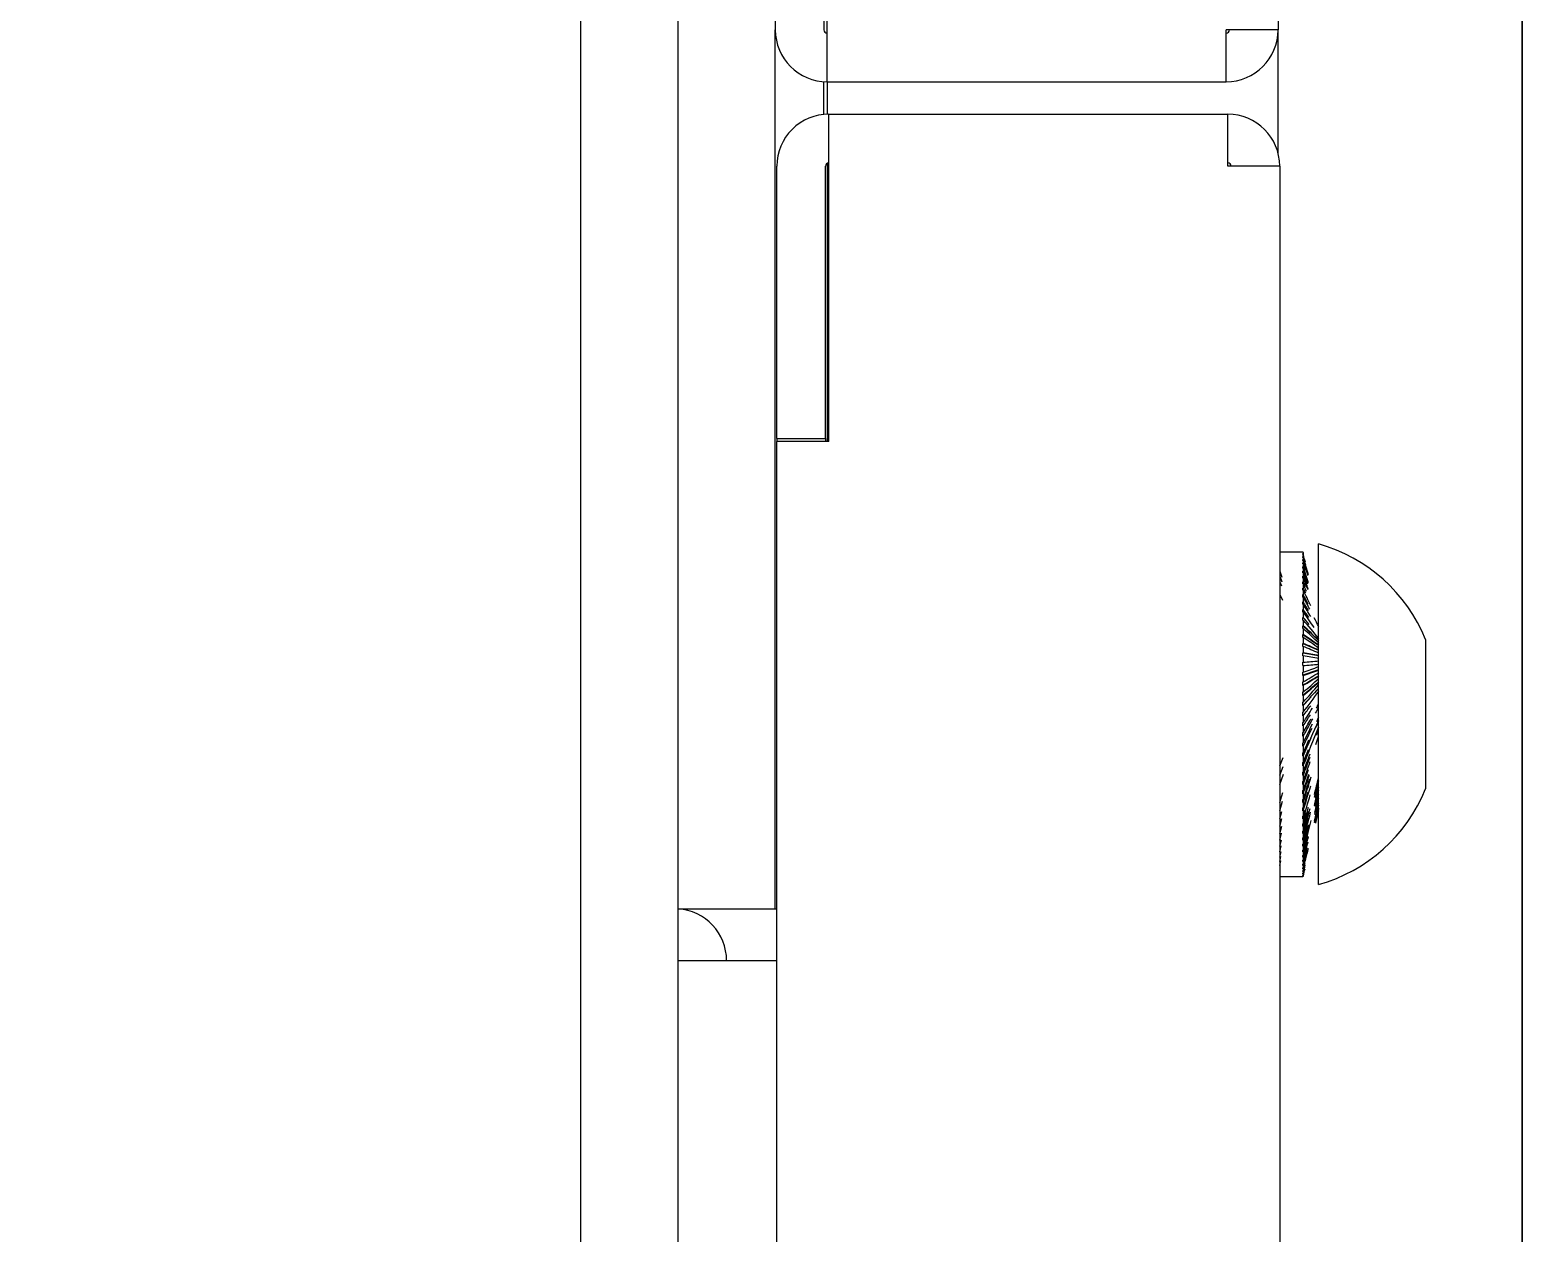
# Model space of a CAD drawing. Header units: millimetres. Extents: x -18178 to 96133, y -22425 to 61598.
# Drawn here: x 42421.56 to 42467.56, y 4394.81 to 4431.91 of the extents above; entities that cross this region are included whole.
import ezdxf

# ---------------------------------------------------------------- set-up
doc = ezdxf.new("R2010")
doc.units = ezdxf.units.MM
for name, color, linetype in [('10H46910P0610B', 7, 'Continuous'), ('10H46911P06B', 7, 'Continuous'), ('CH1775FE', 7, 'Continuous'), ('EAE-BB-A-OUT-002-KXA 2000A', 131, 'Continuous'), ('EAE-UPS PANEL-VERTV.', 7, 'Continuous'), ('RG0999FE', 7, 'Continuous'), ('RG1013FE', 7, 'Continuous'), ('RG1047FE', 7, 'Continuous'), ('RG1083FE', 7, 'Continuous'), ('RG1110FE', 7, 'Continuous'), ('SALDATURA_5X5_SP', 7, 'Continuous')]:
    doc.layers.add(name, color=color, linetype=linetype)
doc.layers.add('E-ELEC-EQPM', color=7, linetype='Continuous', lineweight=35)

# ---------------------------------------------------------------- blocks, each defined once
blk = doc.blocks.new('A$Ccc32f15b')
at = {"layer": '10H46910P0610B', "color": 7, "linetype": 'Continuous'}
for p, q in [((48.155, 45.2275), (48.2118, 45.2275)), ((48.155, 45.2275), (48.155, 45.2275)), ((48.2118, 45.2275), (48.2132, 45.2275)), ((48.2132, 45.2275), (48.3268, 45.2275)), ((48.3268, 45.2275), (48.3282, 45.2275)), ((48.3282, 45.2275), (48.385, 45.2275)), ((48.5325, 45.0625), (48.0075, 45.0625)), ((48.12, 45.0026), (48.12, 45.0025)), ((48.1507, 45.0026), (48.1507, 45.0025)), ((48.3893, 45.0026), (48.3893, 45.0025)), ((48.42, 45.0025), (48.42, 45.0026))]:
    blk.add_line(p, q, dxfattribs=at)
for centre, start, end in [((48.2484, 44.9956), 111.9331, 164.4773), ((48.2916, 44.9956), 15.5227, 68.0669)]:
    blk.add_arc(centre, 0.25, start, end, dxfattribs=at)
at = {"layer": '10H46911P06B', "color": 7, "linetype": 'Continuous'}
for p, q in [((48.0365, 45.0383), (48.0459, 45.0413)), ((48.0426, 45.0383), (48.067, 45.0465)), ((48.1336, 45.0383), (48.1563, 45.0621)), ((48.147, 45.0383), (48.1636, 45.0621)), ((48.1609, 45.0383), (48.1713, 45.0621)), ((48.176, 45.0621), (48.1713, 45.0621)), ((48.1752, 45.0383), (48.1794, 45.0621)), ((48.1843, 45.0621), (48.1794, 45.0621)), ((48.1929, 45.0621), (48.1879, 45.0621)), ((48.195, 45.0383), (48.1929, 45.0621)), ((48.2019, 45.0621), (48.1966, 45.0621)), ((48.2206, 45.0621), (48.215, 45.0621)), ((48.3795, 45.0621), (48.3752, 45.0621)), ((48.02, 45.0388), (48.0203, 45.0388)), ((48.02, 45.0388), (48.02, 45.0383)), ((48.02, 45.0383), (48.02, 45.0031)), ((48.0203, 45.0388), (48.0203, 45.0383)), ((48.0203, 45.0383), (48.0207, 45.0384)), ((48.0207, 45.0383), (48.0203, 45.0383)), ((48.0207, 45.0388), (48.0216, 45.0388)), ((48.0207, 45.0388), (48.0207, 45.0383)), ((48.0216, 45.0388), (48.0216, 45.0383)), ((48.0216, 45.0383), (48.0223, 45.0385)), ((48.0223, 45.0383), (48.0216, 45.0383)), ((48.0223, 45.0388), (48.0239, 45.0388)), ((48.0223, 45.0388), (48.0223, 45.0383)), ((48.0239, 45.0388), (48.0239, 45.0383)), ((48.0239, 45.0383), (48.0249, 45.0386)), ((48.0249, 45.0383), (48.0239, 45.0383)), ((48.0249, 45.0388), (48.0271, 45.0388)), ((48.0249, 45.0388), (48.0249, 45.0383)), ((48.0271, 45.0388), (48.0271, 45.0383)), ((48.0271, 45.0383), (48.0284, 45.0387)), ((48.0284, 45.0383), (48.0271, 45.0383)), ((48.0284, 45.0388), (48.0313, 45.0388)), ((48.0284, 45.0388), (48.0284, 45.0383)), ((48.0313, 45.0383), (48.033, 45.0388)), ((48.0313, 45.0388), (48.0313, 45.0383)), ((48.033, 45.0383), (48.0313, 45.0383)), ((48.033, 45.0388), (48.0365, 45.0388)), ((48.033, 45.0388), (48.033, 45.0383)), ((48.0365, 45.0388), (48.0365, 45.0383)), ((48.0384, 45.0383), (48.0365, 45.0383)), ((48.0384, 45.0388), (48.0426, 45.0388)), ((48.0384, 45.0388), (48.0384, 45.0383)), ((48.0426, 45.0388), (48.0426, 45.0383)), ((48.0448, 45.0383), (48.0426, 45.0383)), ((48.0448, 45.0388), (48.0495, 45.0388)), ((48.0448, 45.0388), (48.0448, 45.0383)), ((48.0495, 45.0388), (48.0495, 45.0383)), ((48.0521, 45.0383), (48.0495, 45.0383)), ((48.0521, 45.0388), (48.0574, 45.0388)), ((48.0521, 45.0388), (48.0521, 45.0383)), ((48.0574, 45.0388), (48.0574, 45.0383)), ((48.0602, 45.0383), (48.0574, 45.0383)), ((48.0602, 45.0388), (48.066, 45.0388)), ((48.0602, 45.0388), (48.0602, 45.0383)), ((48.066, 45.0388), (48.066, 45.0383)), ((48.0691, 45.0383), (48.066, 45.0383)), ((48.0691, 45.0388), (48.0755, 45.0388)), ((48.0691, 45.0388), (48.0691, 45.0383)), ((48.0755, 45.0388), (48.0755, 45.0383)), ((48.0789, 45.0383), (48.0755, 45.0383)), ((48.0789, 45.0388), (48.0857, 45.0388)), ((48.0789, 45.0388), (48.0789, 45.0383)), ((48.0857, 45.0388), (48.0857, 45.0383)), ((48.0894, 45.0383), (48.0857, 45.0383)), ((48.0894, 45.0388), (48.0967, 45.0388)), ((48.0894, 45.0388), (48.0894, 45.0383)), ((48.0967, 45.0388), (48.0967, 45.0383)), ((48.1006, 45.0383), (48.0967, 45.0383)), ((48.1006, 45.0388), (48.1084, 45.0388)), ((48.1006, 45.0388), (48.1006, 45.0383)), ((48.1084, 45.0388), (48.1084, 45.0383)), ((48.1125, 45.0383), (48.1084, 45.0383)), ((48.1125, 45.0388), (48.1207, 45.0388)), ((48.1125, 45.0388), (48.1125, 45.0383)), ((48.1207, 45.0388), (48.1207, 45.0383)), ((48.125, 45.0383), (48.1207, 45.0383)), ((48.125, 45.0388), (48.1336, 45.0388)), ((48.125, 45.0388), (48.125, 45.0383)), ((48.1336, 45.0388), (48.1336, 45.0383)), ((48.138, 45.0383), (48.1336, 45.0383)), ((48.138, 45.0388), (48.147, 45.0388)), ((48.138, 45.0388), (48.138, 45.0383)), ((48.147, 45.0388), (48.147, 45.0383)), ((48.1516, 45.0383), (48.147, 45.0383)), ((48.1516, 45.0388), (48.1609, 45.0388)), ((48.1516, 45.0388), (48.1516, 45.0383)), ((48.1609, 45.0388), (48.1609, 45.0383)), ((48.1657, 45.0383), (48.1609, 45.0383)), ((48.1657, 45.0388), (48.1752, 45.0388)), ((48.1657, 45.0388), (48.1657, 45.0383)), ((48.1752, 45.0388), (48.1752, 45.0383)), ((48.1802, 45.0383), (48.1752, 45.0383)), ((48.1802, 45.0388), (48.1899, 45.0388)), ((48.1802, 45.0388), (48.1802, 45.0383)), ((48.1899, 45.0388), (48.1899, 45.0383)), ((48.195, 45.0383), (48.1899, 45.0383)), ((48.195, 45.0388), (48.205, 45.0388)), ((48.195, 45.0388), (48.195, 45.0383)), ((48.205, 45.0388), (48.205, 45.0383)), ((48.2101, 45.0383), (48.205, 45.0383)), ((48.2101, 45.0388), (48.2203, 45.0388)), ((48.2101, 45.0388), (48.2101, 45.0383)), ((48.2203, 45.0388), (48.2203, 45.0383)), ((48.2255, 45.0383), (48.2203, 45.0383)), ((48.2255, 45.0388), (48.2357, 45.0388)), ((48.2255, 45.0388), (48.2255, 45.0383)), ((48.2357, 45.0388), (48.2357, 45.0383)), ((48.241, 45.0383), (48.2357, 45.0383)), ((48.241, 45.0388), (48.2514, 45.0388)), ((48.241, 45.0388), (48.241, 45.0383)), ((48.2514, 45.0388), (48.2514, 45.0383)), ((48.2566, 45.0383), (48.2514, 45.0383)), ((48.2566, 45.0388), (48.267, 45.0388)), ((48.2566, 45.0388), (48.2566, 45.0383)), ((48.267, 45.0388), (48.267, 45.0383)), ((48.2723, 45.0383), (48.267, 45.0383)), ((48.2723, 45.0388), (48.2827, 45.0388)), ((48.2723, 45.0388), (48.2723, 45.0383)), ((48.2827, 45.0388), (48.2827, 45.0383)), ((48.288, 45.0383), (48.2827, 45.0383)), ((48.288, 45.0388), (48.2984, 45.0388)), ((48.288, 45.0388), (48.288, 45.0383)), ((48.2984, 45.0388), (48.2984, 45.0383)), ((48.3037, 45.0383), (48.2984, 45.0383)), ((48.3037, 45.0388), (48.3139, 45.0388)), ((48.3037, 45.0388), (48.3037, 45.0383)), ((48.3139, 45.0388), (48.3139, 45.0383)), ((48.3191, 45.0383), (48.3139, 45.0383)), ((48.3191, 45.0388), (48.3293, 45.0388)), ((48.3191, 45.0388), (48.3191, 45.0383)), ((48.3293, 45.0388), (48.3293, 45.0383)), ((48.3344, 45.0383), (48.3293, 45.0383)), ((48.3344, 45.0388), (48.3444, 45.0388)), ((48.3344, 45.0388), (48.3344, 45.0383)), ((48.3444, 45.0388), (48.3444, 45.0383)), ((48.3495, 45.0383), (48.3444, 45.0383)), ((48.3495, 45.0388), (48.3593, 45.0388)), ((48.3495, 45.0388), (48.3495, 45.0383)), ((48.3593, 45.0388), (48.3593, 45.0383)), ((48.3642, 45.0383), (48.3593, 45.0383)), ((48.3642, 45.0388), (48.3738, 45.0388)), ((48.3642, 45.0388), (48.3642, 45.0383)), ((48.3738, 45.0388), (48.3738, 45.0383)), ((48.3786, 45.0383), (48.3738, 45.0383)), ((48.3786, 45.0388), (48.3878, 45.0388)), ((48.3786, 45.0388), (48.3786, 45.0383)), ((48.3878, 45.0388), (48.3878, 45.0383)), ((48.3925, 45.0383), (48.3878, 45.0383)), ((48.3925, 45.0388), (48.4015, 45.0388)), ((48.3925, 45.0388), (48.3925, 45.0383)), ((48.4015, 45.0388), (48.4015, 45.0383)), ((48.4059, 45.0383), (48.4015, 45.0383)), ((48.4059, 45.0388), (48.4145, 45.0388)), ((48.4059, 45.0388), (48.4059, 45.0383)), ((48.4145, 45.0388), (48.4145, 45.0383)), ((48.4188, 45.0383), (48.4145, 45.0383)), ((48.4188, 45.0388), (48.4271, 45.0388)), ((48.4188, 45.0388), (48.4188, 45.0383)), ((48.4271, 45.0388), (48.4271, 45.0383)), ((48.4312, 45.0383), (48.4271, 45.0383)), ((48.4312, 45.0388), (48.439, 45.0388)), ((48.4312, 45.0388), (48.4312, 45.0383)), ((48.439, 45.0388), (48.439, 45.0383)), ((48.4428, 45.0383), (48.439, 45.0383)), ((48.4428, 45.0388), (48.4502, 45.0388)), ((48.4428, 45.0388), (48.4428, 45.0383)), ((48.4502, 45.0388), (48.4502, 45.0383)), ((48.4538, 45.0383), (48.4502, 45.0383)), ((48.4538, 45.0388), (48.4607, 45.0388)), ((48.4538, 45.0388), (48.4538, 45.0383)), ((48.4607, 45.0388), (48.4607, 45.0383)), ((48.4641, 45.0383), (48.4607, 45.0383)), ((48.4641, 45.0388), (48.4705, 45.0388)), ((48.4641, 45.0388), (48.4641, 45.0383)), ((48.4705, 45.0388), (48.4705, 45.0383)), ((48.4736, 45.0383), (48.4705, 45.0383)), ((48.4736, 45.0388), (48.4795, 45.0388)), ((48.4736, 45.0388), (48.4736, 45.0383)), ((48.4795, 45.0388), (48.4795, 45.0383)), ((48.4823, 45.0383), (48.4795, 45.0383)), ((48.4823, 45.0388), (48.4876, 45.0388)), ((48.4823, 45.0388), (48.4823, 45.0383)), ((48.4876, 45.0388), (48.4876, 45.0383)), ((48.4902, 45.0383), (48.4876, 45.0383)), ((48.4902, 45.0388), (48.4949, 45.0388)), ((48.4902, 45.0388), (48.4902, 45.0383)), ((48.4949, 45.0388), (48.4949, 45.0383)), ((48.4972, 45.0383), (48.4949, 45.0383)), ((48.4972, 45.0388), (48.5013, 45.0388)), ((48.4972, 45.0388), (48.4972, 45.0383)), ((48.5013, 45.0388), (48.5013, 45.0383)), ((48.5033, 45.0383), (48.5013, 45.0383)), ((48.5033, 45.0388), (48.5068, 45.0388)), ((48.5033, 45.0388), (48.5033, 45.0383)), ((48.5068, 45.0388), (48.5068, 45.0383)), ((48.5085, 45.0383), (48.5068, 45.0383)), ((48.5085, 45.0388), (48.5114, 45.0388)), ((48.5085, 45.0388), (48.5085, 45.0383)), ((48.5114, 45.0388), (48.5114, 45.0383)), ((48.5127, 45.0383), (48.5114, 45.0383)), ((48.5127, 45.0388), (48.515, 45.0388)), ((48.5127, 45.0388), (48.5127, 45.0383)), ((48.515, 45.0388), (48.515, 45.0383)), ((48.516, 45.0383), (48.515, 45.0383)), ((48.516, 45.0388), (48.5176, 45.0388)), ((48.516, 45.0388), (48.516, 45.0383)), ((48.5176, 45.0388), (48.5176, 45.0383)), ((48.5183, 45.0383), (48.5176, 45.0383)), ((48.5183, 45.0388), (48.5193, 45.0388)), ((48.5183, 45.0388), (48.5183, 45.0383)), ((48.5193, 45.0388), (48.5193, 45.0383)), ((48.5196, 45.0383), (48.5193, 45.0383)), ((48.5196, 45.0388), (48.52, 45.0388)), ((48.5196, 45.0388), (48.5196, 45.0383)), ((48.52, 45.0388), (48.52, 45.0383)), ((48.52, 45.0388), (48.52, 45.0383)), ((48.52, 45.0383), (48.52, 45.0383)), ((48.52, 45.0031), (48.52, 45.0383)), ((48.02, 45.0031), (48.02, 45.0026)), ((48.02, 45.0031), (48.02, 45.0031)), ((48.02, 45.0026), (48.0203, 45.0026)), ((48.0203, 45.0031), (48.0203, 45.0026)), ((48.0207, 45.0031), (48.0203, 45.0031)), ((48.0207, 45.0031), (48.0207, 45.0026)), ((48.0207, 45.0026), (48.0216, 45.0026)), ((48.0216, 45.0031), (48.0216, 45.0026)), ((48.0223, 45.0031), (48.0216, 45.0031)), ((48.0223, 45.0031), (48.0223, 45.0026)), ((48.0223, 45.0026), (48.0239, 45.0026)), ((48.0239, 45.0031), (48.0239, 45.0026)), ((48.0249, 45.0031), (48.0239, 45.0031)), ((48.0249, 45.0031), (48.0249, 45.0026)), ((48.0249, 45.0026), (48.0271, 45.0026)), ((48.0271, 45.0031), (48.0271, 45.0026)), ((48.0284, 45.0031), (48.0271, 45.0031)), ((48.0284, 45.0031), (48.0284, 45.0026)), ((48.0284, 45.0026), (48.0313, 45.0026)), ((48.0313, 45.0031), (48.0313, 45.0026)), ((48.033, 45.0031), (48.0313, 45.0031)), ((48.033, 45.0031), (48.033, 45.0026)), ((48.033, 45.0026), (48.0365, 45.0026)), ((48.0365, 45.0031), (48.0365, 45.0026)), ((48.0384, 45.0031), (48.0365, 45.0031)), ((48.0384, 45.0031), (48.0384, 45.0026)), ((48.0384, 45.0026), (48.0426, 45.0026)), ((48.0426, 45.0031), (48.0426, 45.0026)), ((48.0448, 45.0031), (48.0426, 45.0031)), ((48.0448, 45.0031), (48.0448, 45.0026)), ((48.0448, 45.0026), (48.0495, 45.0026)), ((48.0495, 45.0026), (48.0587, 45.0059)), ((48.0495, 45.0031), (48.0495, 45.0026)), ((48.0521, 45.0031), (48.0495, 45.0031)), ((48.0521, 45.0031), (48.0521, 45.0026)), ((48.0521, 45.0026), (48.0574, 45.0026)), ((48.0574, 45.0026), (48.0658, 45.0059)), ((48.0574, 45.0031), (48.0574, 45.0026)), ((48.0602, 45.0031), (48.0574, 45.0031)), ((48.0602, 45.0031), (48.0602, 45.0026)), ((48.0602, 45.0026), (48.066, 45.0026)), ((48.066, 45.0026), (48.0721, 45.0051)), ((48.066, 45.0031), (48.066, 45.0026)), ((48.0691, 45.0031), (48.066, 45.0031)), ((48.0691, 45.0031), (48.0691, 45.0026)), ((48.0691, 45.0026), (48.0755, 45.0026)), ((48.0755, 45.0031), (48.0755, 45.0026)), ((48.0789, 45.0031), (48.0755, 45.0031)), ((48.0789, 45.0031), (48.0789, 45.0026)), ((48.0789, 45.0026), (48.0857, 45.0026)), ((48.0857, 45.0026), (48.0941, 45.0069)), ((48.0857, 45.0031), (48.0857, 45.0026)), ((48.0894, 45.0031), (48.0857, 45.0031)), ((48.0894, 45.0031), (48.0894, 45.0026)), ((48.0894, 45.0026), (48.0967, 45.0026)), ((48.0967, 45.0031), (48.0967, 45.0026)), ((48.1006, 45.0031), (48.0967, 45.0031)), ((48.1006, 45.0031), (48.1006, 45.0026)), ((48.1006, 45.0026), (48.1084, 45.0026)), ((48.1084, 45.0031), (48.1084, 45.0026)), ((48.1125, 45.0031), (48.1084, 45.0031)), ((48.1125, 45.0031), (48.1125, 45.0026)), ((48.1125, 45.0026), (48.1207, 45.0026)), ((48.1207, 45.0031), (48.1207, 45.0026)), ((48.125, 45.0031), (48.1207, 45.0031)), ((48.125, 45.0031), (48.125, 45.0026)), ((48.125, 45.0026), (48.1336, 45.0026)), ((48.1336, 45.0031), (48.1336, 45.0026)), ((48.138, 45.0031), (48.1336, 45.0031)), ((48.138, 45.0031), (48.138, 45.0026)), ((48.138, 45.0026), (48.147, 45.0026)), ((48.147, 45.0031), (48.147, 45.0026)), ((48.1516, 45.0031), (48.147, 45.0031)), ((48.1516, 45.0031), (48.1516, 45.0026)), ((48.1516, 45.0026), (48.1609, 45.0026)), ((48.1609, 45.0031), (48.1609, 45.0026)), ((48.1657, 45.0031), (48.1609, 45.0031)), ((48.1657, 45.0031), (48.1657, 45.0026)), ((48.1657, 45.0026), (48.1752, 45.0026)), ((48.1752, 45.0031), (48.1752, 45.0026)), ((48.1802, 45.0031), (48.1752, 45.0031)), ((48.1802, 45.0031), (48.1802, 45.0026)), ((48.1802, 45.0026), (48.1899, 45.0026)), ((48.1899, 45.0031), (48.1899, 45.0026)), ((48.195, 45.0031), (48.1899, 45.0031)), ((48.195, 45.0031), (48.195, 45.0026)), ((48.195, 45.0026), (48.205, 45.0026)), ((48.205, 45.0031), (48.205, 45.0026)), ((48.2101, 45.0031), (48.205, 45.0031)), ((48.2101, 45.0031), (48.2101, 45.0026)), ((48.2101, 45.0026), (48.2203, 45.0026)), ((48.2203, 45.0031), (48.2203, 45.0026)), ((48.2255, 45.0031), (48.2203, 45.0031)), ((48.2255, 45.0031), (48.2255, 45.0026)), ((48.2255, 45.0026), (48.2357, 45.0026)), ((48.2357, 45.0031), (48.2357, 45.0026)), ((48.241, 45.0031), (48.2357, 45.0031)), ((48.241, 45.0031), (48.241, 45.0026)), ((48.241, 45.0026), (48.2514, 45.0026)), ((48.2514, 45.0031), (48.2514, 45.0026)), ((48.2566, 45.0031), (48.2514, 45.0031)), ((48.2566, 45.0031), (48.2566, 45.0026)), ((48.2566, 45.0026), (48.267, 45.0026)), ((48.267, 45.0031), (48.267, 45.0026)), ((48.2723, 45.0031), (48.267, 45.0031)), ((48.2723, 45.0031), (48.2723, 45.0026)), ((48.2723, 45.0026), (48.2827, 45.0026)), ((48.2827, 45.0031), (48.2827, 45.0026)), ((48.288, 45.0031), (48.2827, 45.0031)), ((48.288, 45.0031), (48.288, 45.0026)), ((48.288, 45.0026), (48.2984, 45.0026)), ((48.2984, 45.0031), (48.2984, 45.0026)), ((48.3037, 45.0031), (48.2984, 45.0031)), ((48.3037, 45.0031), (48.3037, 45.0026)), ((48.3037, 45.0026), (48.3139, 45.0026)), ((48.3139, 45.0031), (48.3139, 45.0026)), ((48.3191, 45.0031), (48.3139, 45.0031)), ((48.3191, 45.0031), (48.3191, 45.0026)), ((48.3191, 45.0026), (48.3293, 45.0026)), ((48.3293, 45.0031), (48.3293, 45.0026)), ((48.3344, 45.0031), (48.3293, 45.0031)), ((48.3344, 45.0031), (48.3344, 45.0026)), ((48.3344, 45.0026), (48.3444, 45.0026)), ((48.3495, 45.0026), (48.3366, 45.0077)), ((48.3444, 45.0031), (48.3444, 45.0026)), ((48.3495, 45.0031), (48.3444, 45.0031)), ((48.3495, 45.0031), (48.3495, 45.0026)), ((48.3495, 45.0026), (48.3593, 45.0026)), ((48.3642, 45.0026), (48.3505, 45.0077)), ((48.3593, 45.0031), (48.3593, 45.0026)), ((48.3642, 45.0031), (48.3593, 45.0031)), ((48.3786, 45.0026), (48.3624, 45.0082)), ((48.3642, 45.0031), (48.3642, 45.0026)), ((48.3642, 45.0026), (48.3738, 45.0026)), ((48.3738, 45.0031), (48.3738, 45.0026)), ((48.3786, 45.0031), (48.3738, 45.0031)), ((48.3786, 45.0031), (48.3786, 45.0026)), ((48.3786, 45.0026), (48.3878, 45.0026)), ((48.3878, 45.0031), (48.3878, 45.0026)), ((48.3925, 45.0031), (48.3878, 45.0031)), ((48.4059, 45.0026), (48.3909, 45.0072)), ((48.3925, 45.0031), (48.3925, 45.0026)), ((48.3925, 45.0026), (48.4015, 45.0026)), ((48.4015, 45.0031), (48.4015, 45.0026)), ((48.4059, 45.0031), (48.4015, 45.0031)), ((48.4188, 45.0026), (48.4043, 45.0069)), ((48.4059, 45.0031), (48.4059, 45.0026)), ((48.4059, 45.0026), (48.4145, 45.0026)), ((48.4145, 45.0031), (48.4145, 45.0026)), ((48.4188, 45.0031), (48.4145, 45.0031)), ((48.4188, 45.0031), (48.4188, 45.0026)), ((48.4188, 45.0026), (48.4271, 45.0026)), ((48.4312, 45.0026), (48.42, 45.0058)), ((48.4271, 45.0031), (48.4271, 45.0026)), ((48.4312, 45.0031), (48.4271, 45.0031)), ((48.4428, 45.0026), (48.431, 45.0058)), ((48.4312, 45.0031), (48.4312, 45.0026)), ((48.4312, 45.0026), (48.439, 45.0026)), ((48.439, 45.0031), (48.439, 45.0026)), ((48.4428, 45.0031), (48.439, 45.0031)), ((48.4538, 45.0026), (48.4425, 45.0056)), ((48.4428, 45.0031), (48.4428, 45.0026)), ((48.4428, 45.0026), (48.4502, 45.0026)), ((48.4502, 45.0031), (48.4502, 45.0026)), ((48.4538, 45.0031), (48.4502, 45.0031)), ((48.4641, 45.0026), (48.4534, 45.0054)), ((48.4538, 45.0031), (48.4538, 45.0026)), ((48.4538, 45.0026), (48.4607, 45.0026)), ((48.4607, 45.0031), (48.4607, 45.0026)), ((48.4641, 45.0031), (48.4607, 45.0031)), ((48.4736, 45.0026), (48.4636, 45.0051)), ((48.4641, 45.0031), (48.4641, 45.0026)), ((48.4641, 45.0026), (48.4705, 45.0026)), ((48.4705, 45.0031), (48.4705, 45.0026)), ((48.4736, 45.0031), (48.4705, 45.0031)), ((48.4823, 45.0026), (48.4731, 45.0049)), ((48.4736, 45.0031), (48.4736, 45.0026)), ((48.4736, 45.0026), (48.4795, 45.0026)), ((48.4795, 45.0031), (48.4795, 45.0026)), ((48.4823, 45.0031), (48.4795, 45.0031)), ((48.4902, 45.0026), (48.482, 45.0046)), ((48.4823, 45.0031), (48.4823, 45.0026)), ((48.4823, 45.0026), (48.4876, 45.0026)), ((48.4876, 45.0031), (48.4876, 45.0026)), ((48.4902, 45.0031), (48.4876, 45.0031)), ((48.4972, 45.0026), (48.4896, 45.0044)), ((48.4902, 45.0031), (48.4902, 45.0026)), ((48.4902, 45.0026), (48.4949, 45.0026)), ((48.4949, 45.0031), (48.4949, 45.0026)), ((48.4972, 45.0031), (48.4949, 45.0031)), ((48.5033, 45.0026), (48.496, 45.0044)), ((48.4972, 45.0031), (48.4972, 45.0026)), ((48.4972, 45.0026), (48.5013, 45.0026)), ((48.5013, 45.0031), (48.5013, 45.0026)), ((48.5033, 45.0031), (48.5013, 45.0031)), ((48.5033, 45.0031), (48.5033, 45.0026)), ((48.5033, 45.0026), (48.5068, 45.0026)), ((48.5068, 45.0031), (48.5068, 45.0026)), ((48.5085, 45.0031), (48.5068, 45.0031)), ((48.5085, 45.0031), (48.5085, 45.0026)), ((48.5085, 45.0026), (48.5114, 45.0026)), ((48.5114, 45.0031), (48.5114, 45.0026)), ((48.5127, 45.0031), (48.5114, 45.0031)), ((48.5127, 45.0031), (48.5127, 45.0026)), ((48.5127, 45.0026), (48.515, 45.0026)), ((48.515, 45.0031), (48.515, 45.0026)), ((48.516, 45.0031), (48.515, 45.0031)), ((48.516, 45.0031), (48.516, 45.0026)), ((48.516, 45.0026), (48.5176, 45.0026)), ((48.5176, 45.0031), (48.5176, 45.0026)), ((48.5183, 45.0031), (48.5176, 45.0031)), ((48.5183, 45.0031), (48.5183, 45.0026)), ((48.5183, 45.0026), (48.5193, 45.0026)), ((48.5193, 45.0031), (48.5193, 45.0026)), ((48.5196, 45.0031), (48.5193, 45.0031)), ((48.5196, 45.0031), (48.5196, 45.0026)), ((48.5196, 45.0026), (48.52, 45.0026)), ((48.52, 45.0031), (48.52, 45.0026)), ((48.52, 45.0031), (48.52, 45.0026)), ((48.52, 45.0031), (48.52, 45.0031))]:
    blk.add_line(p, q, dxfattribs=at)
for centre, radius, start, end in [((48.9517, 41.8454), 3.3254, 105.989, 106.2012), ((48.9244, 42.0689), 3.1025, 106.5553, 106.8097), ((49.0515, 41.6719), 3.519, 106.4481, 106.902), ((48.8952, 42.3045), 2.8676, 107.3159, 107.5319), ((49.0182, 41.9383), 3.2533, 107.2021, 107.6276), ((48.8643, 42.5485), 2.6243, 108.1293, 108.3877), ((48.8321, 42.797), 2.3767, 109.0942, 109.4029), ((48.9459, 42.4953), 2.6984, 108.9951, 109.507), ((48.7989, 43.0463), 2.1288, 110.0454, 110.6109), ((48.9076, 42.7772), 2.418, 110.2824, 110.7203), ((48.765, 43.2922), 1.8845, 111.4179, 112.056), ((48.8685, 43.0553), 2.1419, 111.6461, 112.1713), ((48.7309, 43.531), 1.6479, 113.4984, 113.7973), ((48.8291, 43.3254), 1.8744, 113.52, 113.9192), ((48.6974, 43.7589), 1.4229, 115.5587, 115.9144), ((48.7903, 43.5831), 1.6203, 115.1113, 116.0438), ((48.6652, 43.9723), 1.2137, 117.739, 118.517), ((48.753, 43.8244), 1.3839, 117.7719, 118.6545), ((48.6359, 44.1678), 1.0243, 120.8663, 121.7568), ((48.7189, 44.0455), 1.1701, 120.815, 121.9025), ((48.6115, 44.3423), 0.8592, 124.8277, 125.8446), ((48.6907, 44.2428), 0.9839, 124.2794, 125.9978), ((48.5962, 44.4932), 0.7237, 129.9264, 131.0705), ((48.753, 43.8244), 1.3839, 116.5272, 117.153), ((48.673, 44.4134), 0.8316, 128.6748, 131.2284), ((48.598, 44.6179), 0.6268, 134.8061, 137.8148), ((48.6754, 44.5544), 0.7235, 135.3799, 137.9707), ((48.6371, 44.7146), 0.5877, 143.6837, 146.513), ((48.7216, 44.6637), 0.6823, 144.2271, 146.6539), ((48.7814, 44.7816), 0.6717, 155.2734, 157.4891), ((48.8914, 44.7396), 0.785, 155.7023, 157.5944), ((49.5052, 44.8181), 1.3481, 169.5503, 170.5771), ((49.7426, 44.7808), 1.5836, 169.7503, 170.6241), ((45.5934, 44.8233), 2.6055, 4.7442, 5.2695), ((45.1422, 44.7867), 3.0632, 4.7203, 5.1671), ((47.4767, 44.7972), 0.7673, 18.3513, 20.2342), ((47.3569, 44.7572), 0.8985, 18.2632, 19.8689), ((53.7097, 46.9524), 5.8232, 198.94218, 199.18992), ((47.705, 44.7403), 0.5955, 30.088, 32.7716), ((47.6251, 44.6928), 0.6929, 29.9564, 32.2548), ((52.0592, 47.3677), 4.4859, 210.9281, 211.2831), ((47.7685, 44.6533), 0.6057, 39.5239, 42.5075), ((47.6995, 44.5945), 0.7004, 39.3711, 41.9372), ((51.6677, 48.0016), 4.5303, 220.4558, 220.8525), ((47.782, 44.5377), 0.6865, 46.8713, 49.8609), ((51.6592, 48.8442), 5.1051, 227.8034, 228.2026), ((47.7743, 44.3954), 0.8104, 52.5569, 55.4187), ((47.715, 44.4638), 0.7899, 46.713, 48.0336), ((47.7327, 44.0396), 1.1482, 62.6314, 62.9908), ((47.7056, 44.3028), 0.9289, 52.4016, 53.5955), ((52.3252, 52.4758), 8.4552, 241.26239, 241.32812), ((47.7563, 44.2285), 0.9664, 56.9874, 58.5452), ((47.6838, 44.114), 1.1047, 56.839, 57.8968), ((47.6787, 43.6084), 1.5714, 67.4433, 67.7317), ((47.6555, 43.9005), 1.3099, 60.3426, 61.6776), ((47.7327, 44.0396), 1.1482, 60.4829, 61.6822), ((47.5907, 43.4128), 1.788, 66.9354, 67.3217), ((52.9314, 55.6197), 11.5368, 246.223, 246.51786), ((47.7063, 43.8318), 1.3513, 63.2784, 64.6423), ((47.5572, 43.1464), 2.0515, 68.7363, 69.0704), ((53.2401, 57.3372), 13.2356, 248.03787, 248.31498), ((47.6238, 43.6655), 1.5393, 63.1464, 64.2879), ((47.6237, 43.1288), 2.0467, 70.6437, 70.8754), ((47.5974, 42.8802), 2.2939, 71.7243, 72.0563), ((47.5907, 43.4128), 1.788, 65.4191, 66.4015), ((47.6787, 43.6084), 1.5714, 65.5435, 66.3226), ((47.651, 43.3728), 1.8045, 67.3999, 68.0929), ((47.5572, 43.1464), 2.0515, 67.2825, 67.9401), ((47.6237, 43.1288), 2.0467, 68.9363, 69.777), ((47.5243, 42.8705), 2.3253, 68.825, 69.5681), ((47.5974, 42.8802), 2.2939, 70.2178, 71.0385), ((47.4925, 42.5894), 2.6048, 70.112, 70.6528), ((47.5725, 42.631), 2.5421, 71.2931, 71.8992), ((47.4623, 42.3075), 2.8853, 71.192, 71.7928), ((47.434, 42.0294), 3.1625, 72.1019, 72.8482), ((47.4664, 41.3349), 3.835, 76.0057, 76.4117), ((47.5494, 42.385), 2.7872, 72.1988, 72.884), ((47.3309, 40.8419), 4.3472, 75.7938, 76.1435), ((47.4574, 41.1841), 3.9856, 76.3477, 76.686), ((47.319, 40.6713), 4.5175, 76.1727, 76.4227), ((47.408, 41.7593), 3.4317, 72.8697, 73.5367), ((47.451, 41.0594), 4.1102, 76.4934, 76.9007), ((47.3103, 40.5303), 4.6584, 76.3263, 76.6413), ((47.4475, 40.9627), 4.2067, 76.7476, 77.0601), ((47.5282, 42.1462), 3.0253, 72.9631, 73.4512), ((47.3049, 40.421), 4.7675, 76.5683, 76.8037), ((47.3846, 41.5016), 3.6888, 73.5172, 74.1154), ((47.4467, 40.8956), 4.2737, 76.8193, 77.1674), ((47.3028, 40.3451), 4.8433, 76.6067, 76.9129), ((47.4537, 40.854), 4.3153, 76.8643, 77.2327), ((47.3084, 40.298), 4.8904, 76.6575, 76.9794), ((55.8819, 75.7013), 31.5371, 256.29524, 256.34273), ((47.4613, 40.88), 4.2893, 76.9606, 77.1919), ((47.3638, 41.2603), 3.9295, 74.0613, 74.5066), ((47.3162, 40.3275), 4.8609, 76.6629, 76.9379), ((55.8646, 75.5112), 31.3472, 256.25173, 256.27789), ((47.3458, 41.0393), 4.1502, 74.5153, 75.0648), ((47.4717, 40.937), 4.2324, 76.9257, 77.1015), ((47.5091, 41.9183), 3.2527, 73.6075, 73.7891), ((47.3272, 40.3919), 4.7966, 76.6105, 76.8458), ((47.4781, 41.5095), 3.6608, 74.6008, 75.0888), ((47.3309, 40.8419), 4.3472, 74.8894, 75.4755), ((47.4924, 41.705), 3.4656, 74.1491, 74.4462), ((47.4664, 41.3349), 3.835, 74.973, 75.4541), ((47.3103, 40.5303), 4.6584, 75.4285, 76.0406), ((47.319, 40.6713), 4.5175, 75.1917, 75.623), ((47.4574, 41.1841), 3.9856, 75.2739, 75.7104), ((47.451, 41.0594), 4.1102, 75.5094, 75.9049), ((47.4475, 40.9627), 4.2067, 75.6844, 76.0982), ((47.3049, 40.421), 4.7675, 75.6043, 75.9935), ((47.3028, 40.3451), 4.8433, 75.7227, 76.0943), ((47.4467, 40.8956), 4.2737, 75.8022, 76.1729), ((55.7734, 74.9084), 30.7453, 256.25777, 256.29698), ((47.4488, 40.8592), 4.3101, 75.865, 76.2068), ((47.3084, 40.298), 4.8904, 75.7948, 76.1742), ((55.8362, 75.3975), 31.2337, 256.39547, 256.41008), ((47.4537, 40.854), 4.3153, 75.8739, 76.1102), ((47.4613, 40.88), 4.2893, 75.8292, 75.9912), ((47.4717, 40.937), 4.2324, 75.7299, 75.9008), ((47.5007, 41.1395), 4.0301, 75.3594, 75.524), ((55.8725, 75.6632), 31.499, 256.46669, 256.47035), ((55.8819, 75.7013), 31.5371, 256.47586, 256.47893), ((55.8646, 75.5112), 31.3472, 256.43347, 256.43596), ((55.8207, 75.0959), 30.9325, 256.33875, 256.34066), ((55.7502, 74.4619), 30.2994, 256.18991, 256.19122), ((55.6538, 73.6194), 29.458, 255.98411, 255.98479)]:
    blk.add_arc(centre, radius, start, end, dxfattribs=at)
at = {"layer": 'CH1775FE', "color": 7, "linetype": 'Continuous'}
blk.add_line((2.32, 44.075), (91.07, 44.075), dxfattribs=at)
at = {"layer": 'RG0999FE', "color": 7, "linetype": 'Continuous'}
for p, q in [((-0.075, 45), (47.215, 45)), ((47.215, 45), (47.215, 44.92)), ((47.425, 45.0025), (94.715, 45.0025)), ((47.425, 45.0025), (47.425, 44.9225)), ((47.295, 44.92), (47.215, 44.92)), ((47.295, 44.305), (47.295, 44.92)), ((47.345, 44.3075), (47.345, 44.9225)), ((47.425, 44.9225), (47.345, 44.9225)), ((47.295, 44.305), (46.7901, 44.305)), ((47.8498, 44.3075), (47.345, 44.3075)), ((47.8498, 44.3075), (47.8498, 44.2275)), ((46.795, 44.3), (47.215, 44.3)), ((47.845, 44.3025), (47.425, 44.3025)), ((47.845, 44.2275), (47.845, 44.3025)), ((46.795, 44.225), (47.215, 44.225)), ((47.845, 44.2275), (47.425, 44.2275)), ((94.2901, 44.2275), (47.8498, 44.2275))]:
    blk.add_line(p, q, dxfattribs=at)
for centre, radius, start, end in [((47.215, 44.92), 0.08, 0, 90), ((47.425, 44.9225), 0.08, 90, 180), ((47.215, 44.92), 0.005, 0, 90), ((47.425, 44.9225), 0.005, 90, 180), ((47.215, 44.305), 0.005, 270, 360), ((47.215, 44.305), 0.08, 270, 0), ((47.425, 44.3075), 0.08, 180, 270), ((47.425, 44.3075), 0.005, 180, 270)]:
    blk.add_arc(centre, radius, start, end, dxfattribs=at)
at = {"layer": 'RG1013FE', "color": 7, "linetype": 'Continuous'}
for p, q in [((48.65, 44.2275), (48.65, 44.155)), ((48.65, 44.155), (48.65, 44.075))]:
    blk.add_line(p, q, dxfattribs=at)
blk.add_arc((48.65, 44.07), 0.08, 90, 176.4167, dxfattribs=at)
at = {"layer": 'RG1047FE', "color": 7, "linetype": 'Continuous'}
for p, q in [((47.4052, 45), (47.215, 45)), ((47.295, 44.305), (47.345, 44.305)), ((47.4207, 44.305), (47.8498, 44.305)), ((47.3454, 44.3), (47.2948, 44.3)), ((48.57, 44.225), (47.215, 44.225))]:
    blk.add_line(p, q, dxfattribs=at)
at = {"layer": 'RG1083FE', "color": 7, "linetype": 'Continuous'}
blk.add_line((48.57, 44.075), (48.57, 44.2275), dxfattribs=at)
at = {"layer": 'RG1110FE', "color": 7, "linetype": 'Continuous'}
blk.add_line((37.57, 43.925), (92.07, 43.925), dxfattribs=at)
at = {"layer": 'SALDATURA_5X5_SP', "color": 7, "linetype": 'Continuous'}
for p, q in [((47.845, 44.3025), (47.8498, 44.3025)), ((47.845, 44.2275), (47.8498, 44.2275))]:
    blk.add_line(p, q, dxfattribs=at)
blk = doc.blocks.new('ups-panel')
at = {"layer": 'EAE-UPS PANEL-VERTV.', "xscale": 20, "yscale": 20, "zscale": 20}
blk.add_blockref('A$Ccc32f15b', (5.1, -450.025, 1985.5), dxfattribs=at)

msp = doc.modelspace()

# ---------------------------------------------------------------- linework, layer by layer
at = {"layer": 'E-ELEC-EQPM'}
msp.add_lwpolyline([(41552.5646, 5407.17605), (42467.5646, 5407.17605), (42467.5646, 2753.17605), (41552.5646, 2753.17605)], close=True, dxfattribs=at)

# ---------------------------------------------------------------- block references
at = {"layer": 'EAE-BB-A-OUT-002-KXA 2000A', "rotation": 270}
msp.add_blockref('ups-panel', (42010.0646, 5381.30884), dxfattribs=at)

doc.saveas('drawing.dxf')
